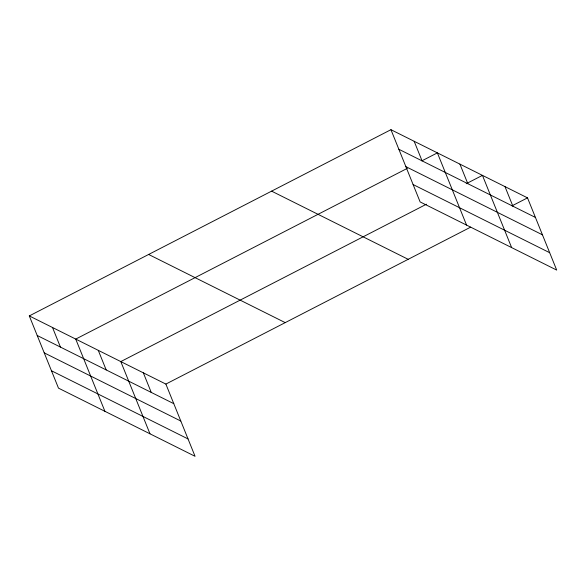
<?xml version="1.0" encoding="UTF-8"?>
<svg xmlns="http://www.w3.org/2000/svg" width="586" height="586" viewBox="0 0 586 586"><rect width="100%" height="100%" fill="white"/><g stroke="black" fill="none" stroke-linecap="round" stroke-linejoin="round"><path stroke-width="0.88" d="M29.3 315.913L165.875 384.079L195.057 456.311L58.483 388.137L29.3 315.913L390.943 129.689L527.517 197.863L556.7 270.087L420.125 201.921L390.943 129.689M407.343 168.336L75.733 339.089L104.916 411.313M421.957 160.813L437.383 152.873L466.559 225.097M426.432 204.214L120.804 361.584L149.987 433.808M466.214 183.726L482.446 175.368L511.629 247.592M165.875 384.079L470.69 227.126M512.091 205.803L527.517 197.863M398.854 149.276L535.428 217.443M405.878 166.644L542.453 234.818M413.108 184.546L549.683 252.713M271.604 191.146L408.178 259.312M148.646 254.463L285.221 322.63M37.211 335.492L173.786 403.666M44.228 352.867L180.803 421.034M51.465 370.762L188.033 438.936M504.986 186.612L512.897 206.199M459.915 164.117L467.826 183.696M414.163 141.285L422.074 160.864M143.343 372.835L151.254 392.415M98.272 350.34L106.183 369.92M52.52 327.501L60.431 347.08"/></g></svg>
